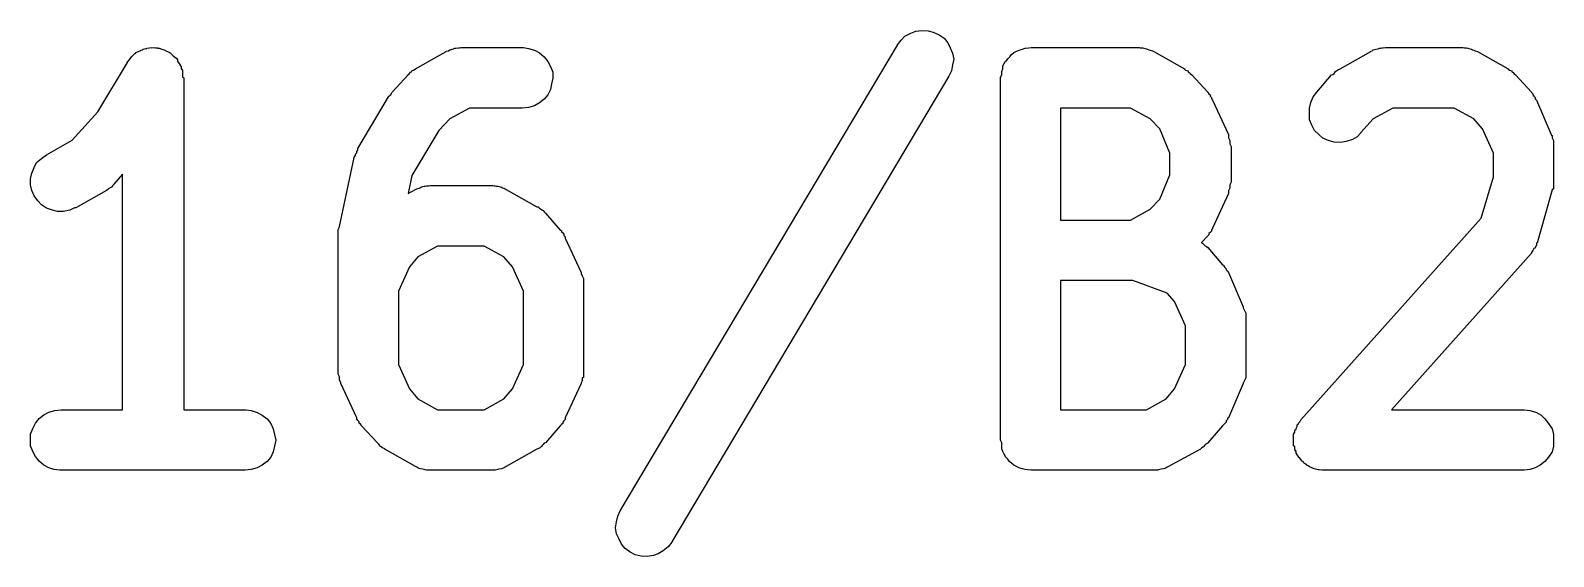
# Model space of a CAD drawing. Header units: millimetres. Extents: x 17 to 402, y -127 to -24.
# Drawn here: x 385.346 to 388.501, y -56.774 to -55.685 of the extents above; entities that cross this region are included whole.
import ezdxf

# ---------------------------------------------------------------- set-up
doc = ezdxf.new("R2010")
doc.units = ezdxf.units.MM
doc.header["$LTSCALE"] = 25.4
doc.layers.add('BLACK', color=7, linetype='CONTINUOUS')

msp = doc.modelspace()

# ---------------------------------------------------------------- linework, layer by layer
at = {"layer": 'BLACK', "linetype": 'Continuous'}
for p, q in [((387.1417, -55.7146), (387.1493, -55.705)), ((387.1493, -55.705), (387.157, -55.6969)), ((387.157, -55.6969), (387.1697, -55.6905)), ((387.1697, -55.6905), (387.1798, -55.6865)), ((387.1798, -55.6865), (387.1925, -55.6849)), ((387.1925, -55.6849), (387.2052, -55.6854)), ((387.2052, -55.6854), (387.2154, -55.6885)), ((387.2154, -55.6885), (387.2281, -55.6938)), ((387.2281, -55.6938), (387.2382, -55.7012)), ((387.2382, -55.7012), (387.2459, -55.7103)), ((387.2459, -55.7103), (387.2509, -55.7207)), ((385.5517, -55.7441), (385.5542, -55.7406)), ((385.5542, -55.7395), (385.5568, -55.7383)), ((385.5542, -55.7406), (385.5542, -55.7395)), ((385.5568, -55.7383), (385.5593, -55.7355)), ((385.5593, -55.7355), (385.5618, -55.7324)), ((385.5618, -55.7324), (385.5644, -55.7317)), ((385.5644, -55.7306), (385.5695, -55.7286)), ((385.5644, -55.7317), (385.5644, -55.7306)), ((385.5695, -55.7286), (385.5745, -55.7263)), ((385.5745, -55.7258), (385.5771, -55.7251)), ((385.5745, -55.7263), (385.5745, -55.7258)), ((385.5771, -55.7251), (385.5796, -55.7238)), ((385.5796, -55.7238), (385.5847, -55.7223)), ((385.5847, -55.7223), (385.5872, -55.722)), ((385.5872, -55.7218), (385.5923, -55.7212)), ((385.5872, -55.722), (385.5872, -55.7218)), ((385.5923, -55.7212), (385.5974, -55.7205)), ((385.5974, -55.7205), (385.5974, -55.7207)), ((385.5974, -55.7207), (385.5999, -55.7205)), ((385.5999, -55.7205), (385.605, -55.721)), ((385.605, -55.721), (385.6101, -55.7212)), ((385.6101, -55.7212), (385.6101, -55.7218)), ((385.6101, -55.7218), (385.6126, -55.7218)), ((385.6126, -55.7218), (385.6177, -55.7233)), ((385.6177, -55.7233), (385.6203, -55.7243)), ((385.6203, -55.7243), (385.6228, -55.7251)), ((385.6228, -55.7251), (385.6228, -55.7253)), ((385.6228, -55.7253), (385.6279, -55.7276)), ((385.6279, -55.7276), (385.633, -55.7296)), ((385.633, -55.7296), (385.633, -55.7304)), ((385.633, -55.7304), (385.6355, -55.7312)), ((385.6355, -55.7312), (385.638, -55.7342)), ((385.638, -55.7342), (385.6406, -55.7367)), ((385.6406, -55.7367), (385.6431, -55.738)), ((385.6431, -55.738), (385.6431, -55.739)), ((385.6431, -55.739), (385.6482, -55.7426)), ((385.6482, -55.7426), (385.6507, -55.7459)), ((386.1435, -55.7642), (386.207, -55.7286)), ((386.207, -55.7281), (386.2121, -55.7268)), ((386.207, -55.7286), (386.207, -55.7281)), ((386.2121, -55.7268), (386.2146, -55.7253)), ((386.2146, -55.7253), (386.2172, -55.7246)), ((386.2172, -55.7246), (386.2197, -55.7233)), ((386.2197, -55.7233), (386.2222, -55.7228)), ((386.2222, -55.7228), (386.2248, -55.7218)), ((386.2248, -55.7218), (386.2273, -55.7215)), ((386.2273, -55.7215), (386.2324, -55.721)), ((386.2324, -55.721), (386.2349, -55.7207)), ((386.2349, -55.7207), (386.2375, -55.7205)), ((386.2375, -55.7205), (386.3645, -55.7205)), ((386.3645, -55.7205), (386.367, -55.7205)), ((386.367, -55.7205), (386.3772, -55.722)), ((386.3772, -55.722), (386.3899, -55.7256)), ((386.3899, -55.7256), (386.4, -55.7314)), ((386.4, -55.7314), (386.4102, -55.7393)), ((386.4102, -55.7393), (386.4178, -55.7489)), ((386.5677, -56.6796), (387.1417, -55.7154)), ((387.1417, -55.7154), (387.1417, -55.7146)), ((387.2509, -55.7207), (387.256, -55.7322)), ((387.256, -55.7322), (387.2586, -55.7444)), ((387.3703, -55.7433), (387.3754, -55.7388)), ((387.3754, -55.7383), (387.3779, -55.7347)), ((387.3754, -55.7385), (387.3754, -55.7383)), ((387.3754, -55.7388), (387.3754, -55.7385)), ((387.3779, -55.7347), (387.383, -55.7309)), ((387.383, -55.7306), (387.3881, -55.7281)), ((387.383, -55.7309), (387.383, -55.7306)), ((387.383, -55.7309), (387.383, -55.7309)), ((387.3881, -55.7281), (387.3957, -55.7253)), ((387.3957, -55.7251), (387.4008, -55.7235)), ((387.3957, -55.7253), (387.3957, -55.7251)), ((387.3957, -55.7253), (387.3957, -55.7253)), ((387.4008, -55.7235), (387.4059, -55.7218)), ((387.4059, -55.7218), (387.4135, -55.721)), ((387.4059, -55.7218), (387.4059, -55.7218)), ((387.4059, -55.7218), (387.4059, -55.7218)), ((387.4135, -55.721), (387.4186, -55.7205)), ((387.4186, -55.7205), (387.6421, -55.7205)), ((387.6421, -55.7205), (387.6446, -55.721)), ((387.6421, -55.7205), (387.6421, -55.7205)), ((387.6446, -55.721), (387.6497, -55.721)), ((387.6497, -55.721), (387.6523, -55.7215)), ((387.6523, -55.7215), (387.6548, -55.722)), ((387.6548, -55.722), (387.6573, -55.7228)), ((387.6573, -55.7228), (387.6599, -55.7235)), ((387.6599, -55.7235), (387.6624, -55.7248)), ((387.6624, -55.7248), (387.665, -55.7256)), ((387.665, -55.7256), (387.67, -55.7271)), ((387.67, -55.7271), (387.6726, -55.7286)), ((387.6726, -55.7286), (387.7361, -55.7642)), ((388.0587, -55.7642), (388.1222, -55.7286)), ((388.1222, -55.7281), (388.1247, -55.7268)), ((388.1222, -55.7286), (388.1222, -55.7281)), ((388.1247, -55.7268), (388.1272, -55.7253)), ((388.1272, -55.7253), (388.1298, -55.7246)), ((388.1298, -55.7246), (388.1323, -55.7233)), ((388.1323, -55.7233), (388.1374, -55.7228)), ((388.1374, -55.7228), (388.1399, -55.7218)), ((388.1399, -55.7218), (388.1425, -55.7215)), ((388.1425, -55.7215), (388.145, -55.721)), ((388.145, -55.721), (388.1476, -55.7207)), ((388.1476, -55.7207), (388.1526, -55.7205)), ((388.1526, -55.7205), (388.3127, -55.7205)), ((388.3127, -55.7205), (388.3152, -55.721)), ((388.3127, -55.7205), (388.3127, -55.7205)), ((388.3152, -55.721), (388.3203, -55.721)), ((388.3203, -55.721), (388.3228, -55.7215)), ((388.3228, -55.7215), (388.3254, -55.722)), ((388.3254, -55.722), (388.3279, -55.7228)), ((388.3279, -55.7228), (388.3304, -55.7235)), ((388.3304, -55.7235), (388.333, -55.7248)), ((388.333, -55.7248), (388.3355, -55.7256)), ((388.3355, -55.7256), (388.3381, -55.7271)), ((388.3381, -55.7271), (388.3431, -55.7286)), ((388.3431, -55.7286), (388.4066, -55.7642)), ((385.4856, -55.8531), (385.5466, -55.751)), ((385.5466, -55.7492), (385.5491, -55.7477)), ((385.5466, -55.7502), (385.5466, -55.7492)), ((385.5466, -55.751), (385.5466, -55.7502)), ((385.5491, -55.7477), (385.5517, -55.7441)), ((385.6507, -55.7459), (385.6507, -55.7472)), ((385.6507, -55.7472), (385.6507, -55.7484)), ((385.6507, -55.7484), (385.6533, -55.7525)), ((385.6533, -55.7525), (385.6558, -55.7563)), ((385.6558, -55.7563), (385.6558, -55.7578)), ((385.6558, -55.7578), (385.6584, -55.7591)), ((385.6584, -55.7591), (385.6584, -55.7637)), ((385.6584, -55.7637), (385.6609, -55.768)), ((385.6609, -55.768), (385.6609, -55.7695)), ((385.6609, -55.7695), (385.6609, -55.7708)), ((385.6609, -55.7708), (385.6609, -55.7754)), ((386.1283, -55.7764), (386.1308, -55.7738)), ((386.1308, -55.7738), (386.1333, -55.7713)), ((386.1333, -55.7713), (386.1359, -55.7698)), ((386.1359, -55.7682), (386.141, -55.7665)), ((386.1359, -55.7698), (386.1359, -55.7682)), ((386.141, -55.7665), (386.1435, -55.7642)), ((386.4178, -55.7489), (386.4229, -55.7596)), ((386.4229, -55.7596), (386.428, -55.7713)), ((386.428, -55.7713), (386.428, -55.7835)), ((387.2535, -55.7682), (387.2484, -55.7794)), ((387.256, -55.7563), (387.2535, -55.7682)), ((387.2586, -55.7444), (387.256, -55.7563)), ((387.3576, -55.77), (387.3602, -55.7644)), ((387.3576, -55.7703), (387.3576, -55.77)), ((387.3576, -55.7705), (387.3576, -55.7703)), ((387.3576, -55.7764), (387.3576, -55.7705)), ((387.3602, -55.7583), (387.3627, -55.7533)), ((387.3602, -55.7586), (387.3602, -55.7583)), ((387.3602, -55.7588), (387.3602, -55.7586)), ((387.3602, -55.7644), (387.3602, -55.7588)), ((387.3627, -55.7533), (387.3652, -55.7482)), ((387.3652, -55.7482), (387.3678, -55.7479)), ((387.3678, -55.7477), (387.3703, -55.7433)), ((387.3678, -55.7479), (387.3678, -55.7477)), ((387.7361, -55.7642), (387.7361, -55.7647)), ((387.7361, -55.7647), (387.7386, -55.767)), ((387.7386, -55.767), (387.7437, -55.7687)), ((387.7437, -55.7687), (387.7437, -55.7705)), ((387.7437, -55.7705), (387.7462, -55.7718)), ((387.7462, -55.7718), (387.7488, -55.7746)), ((387.7488, -55.7746), (387.7513, -55.7771)), ((388.0434, -55.7764), (388.046, -55.7738)), ((388.046, -55.7738), (388.0485, -55.7713)), ((388.0485, -55.7698), (388.051, -55.7682)), ((388.0485, -55.7713), (388.0485, -55.7698)), ((388.051, -55.7682), (388.0536, -55.7665)), ((388.0536, -55.7665), (388.0587, -55.7642)), ((388.4066, -55.7642), (388.4066, -55.7647)), ((388.4066, -55.7647), (388.4092, -55.767)), ((388.4092, -55.767), (388.4143, -55.7687)), ((388.4143, -55.7687), (388.4143, -55.7705)), ((388.4143, -55.7705), (388.4168, -55.7718)), ((388.4168, -55.7718), (388.4193, -55.7746)), ((388.4193, -55.7746), (388.4219, -55.7771)), ((385.6609, -55.7754), (385.6609, -55.7799)), ((385.6609, -55.7799), (385.6609, -55.7814)), ((385.6609, -55.7814), (385.6634, -55.783)), ((385.6634, -55.783), (385.6634, -56.4706)), ((386.0952, -55.8129), (386.1283, -55.7771)), ((386.1283, -55.7771), (386.1283, -55.7764)), ((386.4254, -55.7957), (386.4229, -55.8074)), ((386.428, -55.7835), (386.4254, -55.7957)), ((387.2484, -55.7794), (386.6744, -56.7436)), ((387.3551, -55.7822), (387.3576, -55.7764)), ((387.3551, -55.7825), (387.3551, -55.7822)), ((387.3551, -55.7827), (387.3551, -55.7825)), ((387.3551, -55.783), (387.3551, -55.7827)), ((387.3551, -55.7827), (387.3551, -55.7827)), ((387.3551, -56.533), (387.3551, -55.783)), ((387.7513, -55.7771), (387.7843, -55.8129)), ((388.0104, -55.8129), (388.0409, -55.7771)), ((388.0409, -55.7771), (388.0434, -55.7764)), ((388.4219, -55.7771), (388.4549, -55.8129)), ((386.0241, -55.9295), (386.0876, -55.8226)), ((386.0876, -55.8218), (386.0927, -55.8173)), ((386.0876, -55.8226), (386.0876, -55.8218)), ((386.0927, -55.8173), (386.0952, -55.8129)), ((386.4, -55.835), (386.3899, -55.8409)), ((386.4102, -55.8274), (386.4, -55.835)), ((386.4178, -55.818), (386.4102, -55.8274)), ((386.4229, -55.8074), (386.4178, -55.818)), ((387.7843, -55.8129), (387.7843, -55.8135)), ((387.7843, -55.8135), (387.7869, -55.816)), ((387.7869, -55.816), (387.7894, -55.8183)), ((387.7894, -55.8183), (387.7894, -55.8211)), ((387.7894, -55.8211), (387.792, -55.8234)), ((387.792, -55.8234), (387.792, -55.8262)), ((387.792, -55.8262), (387.7945, -55.8289)), ((387.7945, -55.8289), (387.8275, -55.9003)), ((387.9952, -55.8455), (387.9977, -55.8338)), ((387.9977, -55.8338), (388.0028, -55.8226)), ((388.0028, -55.8226), (388.0104, -55.8129)), ((388.4549, -55.8129), (388.4549, -55.8135)), ((388.4549, -55.8135), (388.4574, -55.816)), ((388.4574, -55.816), (388.4574, -55.8183)), ((388.4574, -55.8183), (388.46, -55.8211)), ((388.46, -55.8211), (388.4625, -55.8234)), ((388.4625, -55.8234), (388.4625, -55.8262)), ((388.4625, -55.8262), (388.4651, -55.8289)), ((388.4651, -55.8289), (388.4955, -55.9003)), ((385.4323, -55.9123), (385.4856, -55.8531)), ((386.2146, -55.8681), (386.1918, -55.8917)), ((386.2553, -55.8455), (386.2146, -55.8681)), ((386.3645, -55.8455), (386.2553, -55.8455)), ((386.3772, -55.8444), (386.3645, -55.8455)), ((386.3899, -55.8409), (386.3772, -55.8444)), ((387.4795, -55.8455), (387.4795, -56.0776)), ((387.6243, -55.8455), (387.4795, -55.8455)), ((387.665, -55.8681), (387.6243, -55.8455)), ((387.6853, -55.8889), (387.665, -55.8681)), ((387.9952, -55.8576), (387.9952, -55.8455)), ((387.9952, -55.8698), (387.9952, -55.8576)), ((388.1272, -55.8681), (388.1018, -55.896)), ((388.1679, -55.8455), (388.1272, -55.8681)), ((388.2949, -55.8455), (388.1679, -55.8455)), ((388.3355, -55.8681), (388.2949, -55.8455)), ((388.3533, -55.8889), (388.3355, -55.8681)), ((386.1918, -55.8917), (386.1359, -55.9849)), ((387.7056, -55.9392), (387.6853, -55.8889)), ((387.8275, -55.9003), (387.8275, -55.9011)), ((388.0002, -55.8813), (387.9952, -55.8698)), ((388.0053, -55.8917), (388.0002, -55.8813)), ((388.0155, -55.9008), (388.0053, -55.8917)), ((388.0231, -55.9079), (388.0155, -55.9008)), ((388.1018, -55.8968), (388.0942, -55.9049)), ((388.1018, -55.896), (388.1018, -55.8968)), ((388.3762, -55.9392), (388.3533, -55.8889)), ((388.4955, -55.9003), (388.4955, -55.9011)), ((385.379, -55.9427), (385.4323, -55.9123)), ((386.0241, -55.9326), (386.0241, -55.9295)), ((387.8275, -55.9011), (387.8275, -55.9016)), ((387.8275, -55.9016), (387.8275, -55.9021)), ((387.8275, -55.9021), (387.8275, -55.9074)), ((387.8275, -55.9074), (387.8301, -55.9128)), ((387.8301, -55.9128), (387.8301, -55.9133)), ((387.8301, -55.9133), (387.8301, -55.9138)), ((387.8301, -55.9138), (387.8301, -55.9194)), ((387.8301, -55.9194), (387.8326, -55.925)), ((387.8326, -55.925), (387.8326, -55.9255)), ((387.8326, -55.9255), (387.8326, -55.926)), ((387.8326, -55.926), (387.8326, -55.9973)), ((388.0358, -55.9133), (388.0231, -55.9079)), ((388.046, -55.9163), (388.0358, -55.9133)), ((388.0587, -55.9168), (388.046, -55.9163)), ((388.0714, -55.9151), (388.0587, -55.9168)), ((388.0841, -55.911), (388.0714, -55.9151)), ((388.0942, -55.9049), (388.0841, -55.911)), ((388.4955, -55.9011), (388.4955, -55.9016)), ((388.4955, -55.9016), (388.4981, -55.9021)), ((388.4981, -55.9021), (388.4981, -55.9074)), ((388.4981, -55.9074), (388.5006, -55.9128)), ((388.5006, -55.9128), (388.5006, -55.9133)), ((388.5006, -55.9133), (388.5006, -55.9138)), ((388.5006, -55.9138), (388.5006, -55.9194)), ((388.5006, -55.9194), (388.5006, -55.925)), ((388.5006, -55.925), (388.5006, -55.9255)), ((388.5006, -55.9255), (388.5006, -55.926)), ((388.5006, -55.926), (388.5006, -55.9973)), ((385.3536, -55.9689), (385.3586, -55.9585)), ((385.3586, -55.9585), (385.3688, -55.9498)), ((385.3688, -55.9498), (385.379, -55.9427)), ((385.986, -56.0908), (386.0165, -55.9481)), ((386.0165, -55.9471), (386.019, -55.944)), ((386.0165, -55.9481), (386.0165, -55.9471)), ((386.019, -55.9407), (386.0216, -55.9382)), ((386.019, -55.944), (386.019, -55.9407)), ((386.0216, -55.9356), (386.0241, -55.9326)), ((386.0216, -55.9382), (386.0216, -55.9356)), ((387.7056, -55.9839), (387.7056, -55.9392)), ((388.3762, -55.9882), (388.3762, -55.9392)), ((385.3459, -55.992), (385.3485, -55.9801)), ((385.3459, -56.0042), (385.3459, -55.992)), ((385.3485, -55.9801), (385.3536, -55.9689)), ((385.5364, -55.9826), (385.5187, -56.0032)), ((385.5364, -56.4706), (385.5364, -55.9826)), ((386.1359, -55.9849), (386.1283, -56.0225)), ((387.6853, -56.0344), (387.7056, -55.9839)), ((388.3508, -56.0733), (388.3762, -55.9882)), ((385.3485, -56.0161), (385.3459, -56.0042)), ((385.3536, -56.0276), (385.3485, -56.0161)), ((385.5034, -56.0161), (385.4399, -56.052)), ((385.506, -56.0139), (385.5034, -56.0161)), ((385.5085, -56.0121), (385.506, -56.0139)), ((385.511, -56.0106), (385.5085, -56.0121)), ((385.5136, -56.0093), (385.511, -56.0106)), ((385.5161, -56.0065), (385.5136, -56.0093)), ((385.5187, -56.004), (385.5161, -56.0065)), ((385.5187, -56.0032), (385.5187, -56.004)), ((386.1283, -56.0225), (386.1435, -56.0141)), ((386.1435, -56.0139), (386.146, -56.0126)), ((386.1435, -56.0141), (386.1435, -56.0139)), ((386.146, -56.0126), (386.1511, -56.0111)), ((386.1511, -56.0111), (386.1537, -56.01)), ((386.1537, -56.01), (386.1562, -56.009)), ((386.1562, -56.009), (386.1587, -56.0083)), ((386.1587, -56.0083), (386.1613, -56.0075)), ((386.1613, -56.0075), (386.1638, -56.0073)), ((386.1638, -56.0073), (386.1664, -56.0065)), ((386.1664, -56.0065), (386.1714, -56.0065)), ((386.1714, -56.0065), (386.174, -56.0062)), ((386.174, -56.0062), (386.301, -56.0062)), ((386.301, -56.0062), (386.3035, -56.0062)), ((386.3035, -56.0062), (386.3061, -56.0067)), ((386.3061, -56.0067), (386.3086, -56.0067)), ((386.3086, -56.0067), (386.3111, -56.0073)), ((386.3111, -56.0073), (386.3137, -56.0075)), ((386.3137, -56.0075), (386.3188, -56.0085)), ((386.3188, -56.0085), (386.3213, -56.0093)), ((386.3213, -56.0093), (386.3238, -56.0106)), ((386.3238, -56.0106), (386.3264, -56.0113)), ((386.3264, -56.0113), (386.3289, -56.0128)), ((386.3289, -56.0128), (386.3315, -56.0141)), ((386.3315, -56.0141), (386.395, -56.0499)), ((387.8275, -56.0227), (387.7945, -56.0941)), ((387.8301, -56.0113), (387.8275, -56.0167)), ((387.8275, -56.0167), (387.8275, -56.022)), ((387.8275, -56.022), (387.8275, -56.0222)), ((387.8275, -56.0222), (387.8275, -56.0227)), ((387.8326, -55.9991), (387.8301, -56.0047)), ((387.8301, -56.0047), (387.8301, -56.0103)), ((387.8301, -56.0103), (387.8301, -56.0108)), ((387.8301, -56.0108), (387.8301, -56.0113)), ((387.8326, -55.9973), (387.8326, -55.9981)), ((387.8326, -55.9981), (387.8326, -55.9986)), ((387.8326, -55.9986), (387.8326, -55.9991)), ((388.4981, -56.0151), (388.4676, -56.1223)), ((388.5006, -56.0126), (388.4981, -56.0151)), ((388.5006, -55.9973), (388.5006, -55.9981)), ((388.5006, -55.9981), (388.5006, -56.0007)), ((388.5006, -56.0007), (388.5006, -56.0032)), ((388.5006, -56.0032), (388.5006, -56.0067)), ((388.5006, -56.0067), (388.5006, -56.0103)), ((388.5006, -56.0103), (388.5006, -56.0126)), ((385.3612, -56.0375), (385.3536, -56.0276)), ((385.3688, -56.0461), (385.3612, -56.0375)), ((385.379, -56.0527), (385.3688, -56.0461)), ((385.3917, -56.0573), (385.379, -56.0527)), ((385.4018, -56.0596), (385.3917, -56.0573)), ((385.4272, -56.057), (385.4145, -56.0596)), ((385.4374, -56.0522), (385.4272, -56.057)), ((385.4399, -56.052), (385.4374, -56.0522)), ((386.395, -56.0499), (386.3975, -56.0504)), ((386.3975, -56.0504), (386.4, -56.0525)), ((386.4, -56.0525), (386.4026, -56.0545)), ((386.4026, -56.0545), (386.4051, -56.056)), ((386.4051, -56.056), (386.4077, -56.0575)), ((386.4077, -56.0575), (386.4102, -56.0603)), ((387.6243, -56.0776), (387.665, -56.055)), ((387.665, -56.055), (387.6853, -56.0344)), ((385.4145, -56.0596), (385.4018, -56.0596)), ((386.4102, -56.0603), (386.4127, -56.0629)), ((386.4127, -56.0629), (386.4432, -56.0984)), ((387.4795, -56.0776), (387.6243, -56.0776)), ((387.9774, -56.4914), (388.3508, -56.0733)), ((385.9835, -56.0972), (385.986, -56.0916)), ((385.9835, -56.103), (385.9835, -56.0972)), ((385.9835, -56.1033), (385.9835, -56.103)), ((385.9835, -56.1035), (385.9835, -56.1033)), ((385.9835, -56.1045), (385.9835, -56.1035)), ((385.9835, -56.3903), (385.9835, -56.1045)), ((385.986, -56.0911), (385.986, -56.0908)), ((385.986, -56.0916), (385.986, -56.0911)), ((386.4432, -56.0984), (386.4458, -56.0992)), ((386.4458, -56.0992), (386.4458, -56.1017)), ((386.4458, -56.1017), (386.4483, -56.104)), ((386.4483, -56.104), (386.4508, -56.1068)), ((386.4508, -56.1068), (386.4508, -56.1091)), ((386.4508, -56.1091), (386.4534, -56.1119)), ((386.4534, -56.1119), (386.4534, -56.1147)), ((386.4534, -56.1147), (386.4864, -56.1861)), ((387.7843, -56.1104), (387.7716, -56.1238)), ((387.7869, -56.1078), (387.7843, -56.1104)), ((387.7894, -56.103), (387.7869, -56.1056)), ((387.7869, -56.1056), (387.7869, -56.1078)), ((387.792, -56.1005), (387.7894, -56.103)), ((387.7945, -56.0951), (387.792, -56.0977)), ((387.792, -56.0977), (387.792, -56.1005)), ((387.7945, -56.0941), (387.7945, -56.0951)), ((386.1892, -56.1312), (386.1486, -56.1538)), ((386.2857, -56.1312), (386.1892, -56.1312)), ((386.3264, -56.1538), (386.2857, -56.1312)), ((387.7716, -56.1238), (387.7716, -56.1246)), ((387.7716, -56.1246), (387.7742, -56.1259)), ((387.7742, -56.1259), (387.7767, -56.1284)), ((387.7767, -56.1284), (387.7793, -56.1307)), ((387.7793, -56.1307), (387.7818, -56.1325)), ((387.7818, -56.1325), (387.7843, -56.1343)), ((387.7843, -56.1343), (387.8148, -56.1701)), ((388.4549, -56.1462), (388.1653, -56.4706)), ((388.4574, -56.1403), (388.4549, -56.1444)), ((388.4549, -56.1444), (388.4549, -56.1452)), ((388.4549, -56.1452), (388.4549, -56.1462)), ((388.46, -56.1363), (388.4574, -56.1403)), ((388.4625, -56.1353), (388.46, -56.1363)), ((388.4651, -56.1297), (388.4625, -56.1343)), ((388.4625, -56.1343), (388.4625, -56.1353)), ((388.4676, -56.1241), (388.4651, -56.1251)), ((388.4651, -56.1251), (388.4651, -56.1297)), ((388.4676, -56.1223), (388.4676, -56.1231)), ((388.4676, -56.1231), (388.4676, -56.1241)), ((386.1308, -56.1746), (386.1079, -56.2249)), ((386.1486, -56.1538), (386.1308, -56.1746)), ((386.3442, -56.1746), (386.3264, -56.1538)), ((386.367, -56.2249), (386.3442, -56.1746)), ((387.8148, -56.1701), (387.8174, -56.1706)), ((387.8174, -56.1706), (387.8174, -56.1731)), ((387.8174, -56.1731), (387.8199, -56.1754)), ((387.8199, -56.1754), (387.8224, -56.1782)), ((387.8224, -56.1782), (387.8224, -56.1805)), ((387.8224, -56.1805), (387.825, -56.1835)), ((387.825, -56.1835), (387.8275, -56.1861)), ((386.4864, -56.1861), (386.4864, -56.1868)), ((386.4864, -56.1868), (386.4864, -56.1873)), ((386.4864, -56.1873), (386.4864, -56.1878)), ((386.4864, -56.1878), (386.4889, -56.1932)), ((386.4889, -56.1932), (386.4915, -56.1985)), ((386.4915, -56.1985), (386.4915, -56.199)), ((386.4915, -56.199), (386.4915, -56.1995)), ((386.4915, -56.1995), (386.4915, -56.2051)), ((386.4915, -56.2051), (386.4915, -56.2107)), ((386.4915, -56.2107), (386.4915, -56.2112)), ((386.4915, -56.2112), (386.4915, -56.2117)), ((386.4915, -56.2117), (386.4915, -56.3903)), ((387.4795, -56.2026), (387.4795, -56.4706)), ((387.6294, -56.2026), (387.4795, -56.2026)), ((387.7005, -56.229), (387.6294, -56.2026)), ((387.8275, -56.1861), (387.858, -56.2574)), ((386.1079, -56.2249), (386.1079, -56.3768)), ((386.367, -56.3768), (386.367, -56.2249)), ((387.7158, -56.246), (387.7005, -56.229)), ((387.7386, -56.2963), (387.7158, -56.246)), ((387.858, -56.2574), (387.858, -56.2585)), ((387.858, -56.2585), (387.858, -56.2587)), ((387.858, -56.2587), (387.858, -56.2592)), ((387.858, -56.2592), (387.8605, -56.2646)), ((387.8605, -56.2646), (387.8631, -56.2699)), ((387.8631, -56.2699), (387.8631, -56.2704)), ((387.8631, -56.2704), (387.8631, -56.2709)), ((387.8631, -56.2709), (387.8631, -56.2765)), ((387.8631, -56.2765), (387.8631, -56.2821)), ((387.7386, -56.3768), (387.7386, -56.2963)), ((387.8631, -56.2821), (387.8631, -56.2826)), ((387.8631, -56.2826), (387.8631, -56.2831)), ((387.8631, -56.2831), (387.8631, -56.3903)), ((385.9835, -56.3905), (385.9835, -56.3903)), ((385.9835, -56.391), (385.9835, -56.3905)), ((385.9835, -56.3966), (385.9835, -56.391)), ((385.986, -56.4022), (385.9835, -56.3966)), ((385.986, -56.4027), (385.986, -56.4022)), ((385.986, -56.4032), (385.986, -56.4027)), ((385.986, -56.4086), (385.986, -56.4032)), ((386.1079, -56.3768), (386.1308, -56.4271)), ((386.3442, -56.4271), (386.367, -56.3768)), ((386.4915, -56.4035), (386.4889, -56.404)), ((386.4889, -56.404), (386.4889, -56.4093)), ((386.4915, -56.3903), (386.4915, -56.391)), ((386.4915, -56.391), (386.4915, -56.3916)), ((386.4915, -56.3916), (386.4915, -56.3921)), ((386.4915, -56.3921), (386.4915, -56.3977)), ((386.4915, -56.3977), (386.4915, -56.4032)), ((386.4915, -56.4032), (386.4915, -56.4035)), ((387.7158, -56.4271), (387.7386, -56.3768)), ((387.8631, -56.404), (387.8605, -56.4093)), ((387.8631, -56.3903), (387.8631, -56.391)), ((387.8631, -56.391), (387.8631, -56.3916)), ((387.8631, -56.3916), (387.8631, -56.3921)), ((387.8631, -56.3921), (387.8631, -56.3977)), ((387.8631, -56.3977), (387.8631, -56.4032)), ((387.8631, -56.4032), (387.8631, -56.4037)), ((387.8631, -56.4037), (387.8631, -56.404)), ((385.9886, -56.4139), (385.986, -56.4086)), ((385.9886, -56.4144), (385.9886, -56.4139)), ((385.9886, -56.4149), (385.9886, -56.4144)), ((385.9886, -56.4157), (385.9886, -56.4149)), ((386.0216, -56.4871), (385.9886, -56.4157)), ((386.1308, -56.4271), (386.1486, -56.4479)), ((386.3264, -56.4479), (386.3442, -56.4271)), ((386.4864, -56.4157), (386.4534, -56.4871)), ((386.4889, -56.4093), (386.4864, -56.4149)), ((386.4864, -56.4149), (386.4864, -56.4152)), ((386.4864, -56.4152), (386.4864, -56.4157)), ((387.698, -56.4479), (387.7158, -56.4271)), ((387.858, -56.4157), (387.8275, -56.4871)), ((387.8605, -56.4093), (387.858, -56.4149)), ((387.858, -56.4149), (387.858, -56.4152)), ((387.858, -56.4152), (387.858, -56.4157)), ((386.1486, -56.4479), (386.1892, -56.4706)), ((386.2857, -56.4706), (386.3264, -56.4479)), ((387.6573, -56.4706), (387.698, -56.4479)), ((385.351, -56.5089), (385.3561, -56.498)), ((385.3561, -56.498), (385.3637, -56.4886)), ((385.3637, -56.4886), (385.3739, -56.481)), ((385.3739, -56.481), (385.384, -56.4754)), ((385.384, -56.4754), (385.3967, -56.4718)), ((385.3967, -56.4718), (385.4094, -56.4706)), ((385.4094, -56.4706), (385.5364, -56.4706)), ((385.6634, -56.4706), (385.7904, -56.4706)), ((385.7904, -56.4706), (385.793, -56.4706)), ((385.793, -56.4706), (385.8031, -56.4718)), ((385.8031, -56.4718), (385.8158, -56.4756)), ((385.8158, -56.4756), (385.826, -56.4815)), ((385.826, -56.4815), (385.8362, -56.4893)), ((385.8362, -56.4893), (385.8438, -56.4987)), ((385.8438, -56.4987), (385.8489, -56.5097)), ((386.0216, -56.4899), (386.0216, -56.4871)), ((386.0241, -56.4926), (386.0216, -56.4899)), ((386.0267, -56.4952), (386.0241, -56.4926)), ((386.0267, -56.4977), (386.0267, -56.4952)), ((386.0292, -56.5), (386.0267, -56.4977)), ((386.0317, -56.5026), (386.0292, -56.5)), ((386.1892, -56.4706), (386.2857, -56.4706)), ((386.4483, -56.4985), (386.4458, -56.5008)), ((386.4508, -56.4934), (386.4483, -56.4957)), ((386.4483, -56.4957), (386.4483, -56.4985)), ((386.4534, -56.4906), (386.4508, -56.4934)), ((386.4534, -56.4871), (386.4534, -56.4878)), ((386.4534, -56.4878), (386.4534, -56.4906)), ((387.4795, -56.4706), (387.6573, -56.4706)), ((387.8199, -56.4985), (387.8174, -56.5008)), ((387.8224, -56.4957), (387.8199, -56.4985)), ((387.825, -56.4906), (387.8224, -56.4934)), ((387.8224, -56.4934), (387.8224, -56.4957)), ((387.8275, -56.4871), (387.825, -56.4878)), ((387.825, -56.4878), (387.825, -56.4906)), ((387.9698, -56.5013), (387.9723, -56.4998)), ((387.9723, -56.498), (387.9748, -56.4949)), ((387.9723, -56.4998), (387.9723, -56.498)), ((387.9748, -56.4949), (387.9774, -56.4914)), ((388.1653, -56.4706), (388.4397, -56.4706)), ((388.4397, -56.4706), (388.4397, -56.4706)), ((388.4397, -56.4706), (388.4524, -56.4718)), ((388.4524, -56.4718), (388.4651, -56.4756)), ((388.4651, -56.4756), (388.4752, -56.4815)), ((388.4752, -56.4815), (388.4828, -56.4893)), ((388.4828, -56.4893), (388.4905, -56.4987)), ((388.4905, -56.4987), (388.4981, -56.5097)), ((385.3459, -56.5206), (385.351, -56.5089)), ((385.3459, -56.5325), (385.3459, -56.5206)), ((385.8489, -56.5097), (385.8514, -56.5214)), ((385.8514, -56.5214), (385.8539, -56.5335)), ((386.0317, -56.5033), (386.0317, -56.5026)), ((386.0648, -56.5389), (386.0317, -56.5033)), ((386.4432, -56.5033), (386.4127, -56.5389)), ((386.4458, -56.5008), (386.4432, -56.5033)), ((387.8148, -56.5033), (387.7843, -56.5389)), ((387.8174, -56.5008), (387.8148, -56.5033)), ((387.9621, -56.5206), (387.9647, -56.5165)), ((387.9621, -56.5224), (387.9621, -56.5206)), ((387.9621, -56.5241), (387.9621, -56.5224)), ((387.9621, -56.5285), (387.9621, -56.5241)), ((387.9621, -56.5325), (387.9621, -56.5285)), ((387.9647, -56.5122), (387.9672, -56.5107)), ((387.9647, -56.5165), (387.9647, -56.5122)), ((387.9672, -56.5089), (387.9698, -56.5051)), ((387.9672, -56.5107), (387.9672, -56.5089)), ((387.9698, -56.5051), (387.9698, -56.5013)), ((388.4981, -56.5097), (388.5006, -56.5214)), ((388.5006, -56.5214), (388.5006, -56.5335)), ((385.3459, -56.5447), (385.3459, -56.5325)), ((385.351, -56.5564), (385.3459, -56.5447)), ((385.3561, -56.5673), (385.351, -56.5564)), ((385.8489, -56.5572), (385.8438, -56.5681)), ((385.8514, -56.5455), (385.8489, -56.5572)), ((385.8539, -56.5335), (385.8514, -56.5455)), ((386.0673, -56.5417), (386.0648, -56.5389)), ((386.0698, -56.5442), (386.0673, -56.5417)), ((386.0698, -56.5457), (386.0698, -56.5442)), ((386.0724, -56.5473), (386.0698, -56.5457)), ((386.0749, -56.5493), (386.0724, -56.5473)), ((386.08, -56.5513), (386.0749, -56.5493)), ((386.08, -56.5518), (386.08, -56.5513)), ((386.1435, -56.5876), (386.08, -56.5518)), ((386.395, -56.5518), (386.3315, -56.5876)), ((386.4, -56.5498), (386.395, -56.5518)), ((386.4026, -56.5478), (386.4, -56.5498)), ((386.4051, -56.5462), (386.4026, -56.5478)), ((386.4077, -56.5422), (386.4051, -56.545)), ((386.4051, -56.545), (386.4051, -56.5462)), ((386.4102, -56.5396), (386.4077, -56.5422)), ((386.4127, -56.5389), (386.4102, -56.5396)), ((387.3576, -56.5389), (387.3551, -56.533)), ((387.3576, -56.5447), (387.3576, -56.5389)), ((387.3576, -56.545), (387.3576, -56.5447)), ((387.3576, -56.5452), (387.3576, -56.545)), ((387.3576, -56.5508), (387.3576, -56.5452)), ((387.3602, -56.5564), (387.3576, -56.5508)), ((387.3602, -56.5567), (387.3602, -56.5564)), ((387.3602, -56.5569), (387.3602, -56.5567)), ((387.3627, -56.562), (387.3602, -56.5569)), ((387.3652, -56.5673), (387.3627, -56.562)), ((387.7691, -56.5518), (387.7031, -56.5876)), ((387.7716, -56.5498), (387.7691, -56.5518)), ((387.7742, -56.5478), (387.7716, -56.5498)), ((387.7767, -56.5462), (387.7742, -56.5478)), ((387.7793, -56.5422), (387.7767, -56.545)), ((387.7767, -56.545), (387.7767, -56.5462)), ((387.7843, -56.5396), (387.7793, -56.5422)), ((387.7843, -56.5389), (387.7843, -56.5396)), ((387.9621, -56.5346), (387.9621, -56.5325)), ((387.9621, -56.5363), (387.9621, -56.5346)), ((387.9621, -56.5407), (387.9621, -56.5363)), ((387.9621, -56.5447), (387.9621, -56.5407)), ((387.9647, -56.5465), (387.9621, -56.5447)), ((387.9647, -56.5483), (387.9647, -56.5465)), ((387.9647, -56.5523), (387.9647, -56.5483)), ((387.9672, -56.5564), (387.9647, -56.5523)), ((387.9672, -56.5582), (387.9672, -56.5564)), ((387.9672, -56.56), (387.9672, -56.5582)), ((387.9698, -56.5635), (387.9672, -56.56)), ((388.4981, -56.5572), (388.4905, -56.5681)), ((388.5006, -56.5455), (388.4981, -56.5572)), ((388.5006, -56.5335), (388.5006, -56.5455)), ((385.3637, -56.5767), (385.3561, -56.5673)), ((385.3739, -56.5846), (385.3637, -56.5767)), ((385.384, -56.5904), (385.3739, -56.5846)), ((385.3942, -56.5942), (385.384, -56.5904)), ((385.4069, -56.5955), (385.3942, -56.5942)), ((385.8031, -56.5942), (385.7904, -56.5955)), ((385.8158, -56.5907), (385.8031, -56.5942)), ((385.826, -56.5851), (385.8158, -56.5907)), ((385.8362, -56.5775), (385.826, -56.5851)), ((385.8438, -56.5681), (385.8362, -56.5775)), ((386.146, -56.5889), (386.1435, -56.5876)), ((386.1486, -56.5904), (386.146, -56.5889)), ((386.1511, -56.5915), (386.1486, -56.5904)), ((386.1537, -56.5925), (386.1511, -56.5915)), ((386.1587, -56.5932), (386.1537, -56.5925)), ((386.1613, -56.5942), (386.1587, -56.5932)), ((386.1638, -56.5945), (386.1613, -56.5942)), ((386.1664, -56.595), (386.1638, -56.5945)), ((386.3111, -56.5945), (386.3086, -56.5953)), ((386.3137, -56.5942), (386.3111, -56.5945)), ((386.3162, -56.5935), (386.3137, -56.5942)), ((386.3213, -56.5927), (386.3162, -56.5935)), ((386.3238, -56.5917), (386.3213, -56.5927)), ((386.3264, -56.5907), (386.3238, -56.5917)), ((386.3289, -56.5892), (386.3264, -56.5907)), ((386.3315, -56.5879), (386.3289, -56.5892)), ((386.3315, -56.5876), (386.3315, -56.5879)), ((387.3652, -56.5676), (387.3652, -56.5673)), ((387.3652, -56.5673), (387.3652, -56.5673)), ((387.3703, -56.5722), (387.3652, -56.5676)), ((387.3729, -56.5767), (387.3703, -56.5722)), ((387.3729, -56.577), (387.3729, -56.5767)), ((387.3779, -56.5808), (387.3729, -56.577)), ((387.3729, -56.577), (387.3729, -56.577)), ((387.383, -56.5846), (387.3779, -56.5808)), ((387.383, -56.5849), (387.383, -56.5846)), ((387.383, -56.5846), (387.383, -56.5846)), ((387.3881, -56.5876), (387.383, -56.5849)), ((387.3932, -56.5904), (387.3881, -56.5876)), ((387.3932, -56.5907), (387.3932, -56.5904)), ((387.3932, -56.5904), (387.3932, -56.5904)), ((387.4008, -56.5925), (387.3932, -56.5907)), ((387.4059, -56.5942), (387.4008, -56.5925)), ((387.411, -56.5948), (387.4059, -56.5942)), ((387.4059, -56.5942), (387.4059, -56.5942)), ((387.4059, -56.5942), (387.4059, -56.5942)), ((387.4186, -56.5955), (387.411, -56.5948)), ((387.6827, -56.5945), (387.6802, -56.5953)), ((387.6853, -56.5942), (387.6827, -56.5945)), ((387.6878, -56.5935), (387.6853, -56.5942)), ((387.6929, -56.5927), (387.6878, -56.5935)), ((387.6954, -56.5917), (387.6929, -56.5927)), ((387.698, -56.5907), (387.6954, -56.5917)), ((387.7005, -56.5892), (387.698, -56.5907)), ((387.7031, -56.5879), (387.7005, -56.5892)), ((387.7031, -56.5876), (387.7031, -56.5879)), ((387.9723, -56.5673), (387.9698, -56.5635)), ((387.9723, -56.5686), (387.9723, -56.5673)), ((387.9748, -56.5704), (387.9723, -56.5686)), ((387.9774, -56.5734), (387.9748, -56.5704)), ((387.9799, -56.5767), (387.9774, -56.5734)), ((387.9825, -56.578), (387.9799, -56.5767)), ((387.9825, -56.5793), (387.9825, -56.578)), ((387.985, -56.5818), (387.9825, -56.5793)), ((387.9901, -56.5846), (387.985, -56.5818)), ((387.9901, -56.5856), (387.9901, -56.5846)), ((387.9926, -56.5866), (387.9901, -56.5856)), ((387.9952, -56.5884), (387.9926, -56.5866)), ((388.0002, -56.5904), (387.9952, -56.5884)), ((388.0028, -56.5909), (388.0002, -56.5904)), ((388.0028, -56.592), (388.0028, -56.5909)), ((388.0079, -56.593), (388.0028, -56.592)), ((388.0104, -56.5942), (388.0079, -56.593)), ((388.0129, -56.5945), (388.0104, -56.5942)), ((388.0155, -56.5948), (388.0129, -56.5945)), ((388.0206, -56.595), (388.0155, -56.5948)), ((388.4524, -56.5942), (388.4397, -56.5955)), ((388.4625, -56.5907), (388.4524, -56.5942)), ((388.4727, -56.5851), (388.4625, -56.5907)), ((388.4828, -56.5775), (388.4727, -56.5851)), ((388.4905, -56.5681), (388.4828, -56.5775)), ((385.4094, -56.5955), (385.4069, -56.5955)), ((385.7904, -56.5955), (385.4094, -56.5955)), ((386.1689, -56.5953), (386.1664, -56.595)), ((386.174, -56.5955), (386.1689, -56.5953)), ((386.301, -56.5955), (386.174, -56.5955)), ((386.174, -56.5955), (386.174, -56.5955)), ((386.3061, -56.5953), (386.301, -56.5955)), ((386.3086, -56.5953), (386.3061, -56.5953)), ((387.6726, -56.5955), (387.4186, -56.5955)), ((387.4186, -56.5955), (387.4186, -56.5955)), ((387.4186, -56.5955), (387.4186, -56.5955)), ((387.4186, -56.5955), (387.4186, -56.5955)), ((387.4186, -56.5955), (387.4186, -56.5955)), ((387.6777, -56.5953), (387.6726, -56.5955)), ((387.6802, -56.5953), (387.6777, -56.5953)), ((388.0231, -56.5955), (388.0206, -56.595)), ((388.0256, -56.5955), (388.0231, -56.5955)), ((388.4397, -56.5955), (388.0256, -56.5955)), ((386.5626, -56.6908), (386.5677, -56.6796)), ((386.5575, -56.7146), (386.5601, -56.7025)), ((386.5601, -56.7268), (386.5575, -56.7146)), ((386.5601, -56.7025), (386.5626, -56.6908)), ((386.5651, -56.7383), (386.5601, -56.7268)), ((386.5702, -56.7487), (386.5651, -56.7383)), ((386.5778, -56.7578), (386.5702, -56.7487)), ((386.6744, -56.7444), (386.6667, -56.754)), ((386.6744, -56.7436), (386.6744, -56.7444)), ((386.588, -56.7652), (386.5778, -56.7578)), ((386.5982, -56.7703), (386.588, -56.7652)), ((386.6109, -56.7733), (386.5982, -56.7703)), ((386.6236, -56.7741), (386.6109, -56.7733)), ((386.6363, -56.7723), (386.6236, -56.7741)), ((386.6464, -56.7682), (386.6363, -56.7723)), ((386.6566, -56.7621), (386.6464, -56.7682)), ((386.6667, -56.754), (386.6566, -56.7621))]:
    msp.add_line(p, q, dxfattribs=at)

doc.saveas('drawing.dxf')
